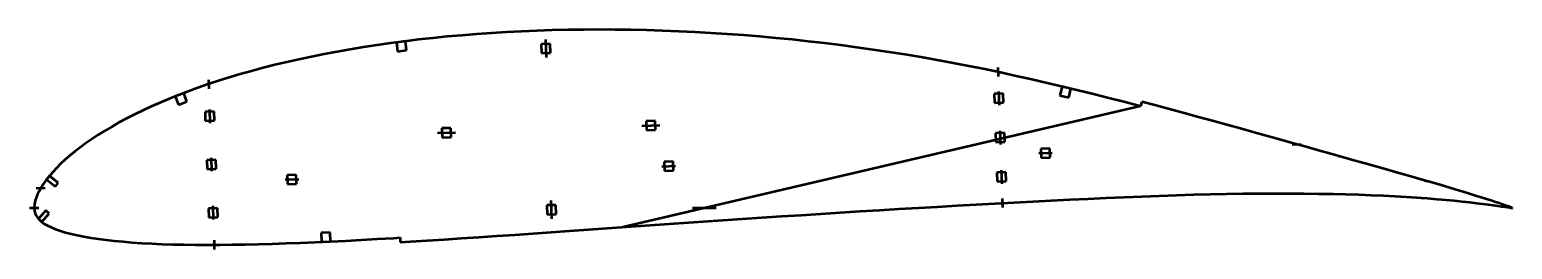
# Model space of a CAD drawing. Header units: metres. Extents: x -230 to 427, y -18 to 79.
import ezdxf

# ---------------------------------------------------------------- set-up
doc = ezdxf.new("R2010")
doc.units = ezdxf.units.M
for name, color, linetype, lineweight in [('FoilLayer', 1, 'Continuous', 50), ('StringerLayer', 1, 'Continuous', 50), ('SubLayer', 1, 'Continuous', 50)]:
    doc.layers.add(name, color=color, linetype=linetype, lineweight=lineweight)

msp = doc.modelspace()

# ---------------------------------------------------------------- linework, layer by layer
at = {"layer": 'FoilLayer'}
for p, q in [((15.43, 78.98), (8.51, 78.88)), ((22.4, 79.03), (15.43, 78.98)), ((29.39, 79), (22.4, 79.03)), ((36.42, 78.91), (29.39, 79)), ((43.48, 78.75), (36.42, 78.91)), ((-70.04, 73.02), (-76.13, 72.15)), ((-63.87, 73.83), (-70.04, 73.02)), ((-57.63, 74.59), (-63.87, 73.83)), ((-51.31, 75.3), (-57.63, 74.59)), ((-44.93, 75.93), (-51.31, 75.3)), ((-38.47, 76.5), (-44.93, 75.93)), ((-31.94, 77.02), (-38.47, 76.5)), ((-25.32, 77.49), (-31.94, 77.02)), ((-18.66, 77.89), (-25.32, 77.49)), ((-11.95, 78.24), (-18.66, 77.89)), ((-5.19, 78.51), (-11.95, 78.24)), ((1.64, 78.73), (-5.19, 78.51)), ((8.51, 78.88), (1.64, 78.73)), ((50.57, 78.53), (43.48, 78.75)), ((57.7, 78.26), (50.57, 78.53)), ((64.84, 77.92), (57.7, 78.26)), ((72, 77.52), (64.84, 77.92)), ((79.17, 77.06), (72, 77.52)), ((86.36, 76.53), (79.17, 77.06)), ((93.55, 75.94), (86.36, 76.53)), ((100.76, 75.29), (93.55, 75.94)), ((107.96, 74.59), (100.76, 75.29)), ((115.16, 73.83), (107.96, 74.59)), ((122.34, 73), (115.16, 73.83)), ((129.53, 72.1), (122.34, 73)), ((-110.7, 65.85), (-116.12, 64.63)), ((-105.17, 67.03), (-110.7, 65.85)), ((-99.55, 68.16), (-105.17, 67.03)), ((-93.82, 69.24), (-99.55, 68.16)), ((-88.02, 70.27), (-93.82, 69.24)), ((-82.12, 71.24), (-88.02, 70.27)), ((-76.13, 72.15), (-82.12, 71.24)), ((136.7, 71.15), (129.53, 72.1)), ((143.86, 70.14), (136.7, 71.15)), ((151.01, 69.07), (143.86, 70.14)), ((158.14, 67.95), (151.01, 69.07)), ((165.24, 66.76), (158.14, 67.95)), ((172.32, 65.51), (165.24, 66.76)), ((-136.71, 59.26), (-141.58, 57.81)), ((-131.71, 60.68), (-136.71, 59.26)), ((-126.62, 62.05), (-131.71, 60.68)), ((-121.42, 63.37), (-126.62, 62.05)), ((-116.12, 64.63), (-121.42, 63.37)), ((179.38, 64.21), (172.32, 65.51)), ((186.42, 62.85), (179.38, 64.21)), ((193.43, 61.44), (186.42, 62.85)), ((200.41, 59.99), (193.43, 61.44)), ((207.34, 58.48), (200.41, 59.99)), ((-155.49, 53.23), (-159.88, 51.62)), ((-150.97, 54.8), (-155.49, 53.23)), ((-146.34, 56.32), (-150.97, 54.8)), ((-141.58, 57.81), (-146.34, 56.32)), ((214.26, 56.92), (207.34, 58.48)), ((221.16, 55.32), (214.26, 56.92)), ((228.04, 53.68), (221.16, 55.32)), ((234.89, 52.04), (228.04, 53.68)), ((-172.35, 46.63), (-176.24, 44.92)), ((-168.33, 48.32), (-172.35, 46.63)), ((-164.17, 49.98), (-168.33, 48.32)), ((-159.88, 51.62), (-164.17, 49.98)), ((241.69, 50.38), (234.89, 52.04)), ((248.43, 48.7), (241.69, 50.38)), ((255.11, 46.99), (248.43, 48.7)), ((261.75, 45.28), (255.11, 46.99)), ((263, 47.02), (262.49, 45.08)), ((268.83, 45.49), (263, 47.02)), ((-187.15, 39.61), (-190.52, 37.82)), ((-183.64, 41.4), (-187.15, 39.61)), ((-180, 43.17), (-183.64, 41.4)), ((-176.24, 44.92), (-180, 43.17)), ((262.49, 45.08), (32.88, -8.52)), ((262.49, 45.08), (261.75, 45.28)), ((275.35, 43.76), (268.83, 45.49)), ((281.79, 42.03), (275.35, 43.76)), ((288.17, 40.29), (281.79, 42.03)), ((294.48, 38.56), (288.17, 40.29)), ((-196.83, 34.2), (-199.77, 32.36)), ((-193.75, 36), (-196.83, 34.2)), ((-190.52, 37.82), (-193.75, 36)), ((300.7, 36.85), (294.48, 38.56)), ((306.84, 35.16), (300.7, 36.85)), ((312.87, 33.49), (306.84, 35.16)), ((318.81, 31.83), (312.87, 33.49)), ((-207.78, 26.81), (-210.16, 24.97)), ((-205.25, 28.66), (-207.78, 26.81)), ((-202.57, 30.52), (-205.25, 28.66)), ((-199.77, 32.36), (-202.57, 30.52)), ((324.64, 30.19), (318.81, 31.83)), ((330.36, 28.59), (324.64, 30.19)), ((335.98, 27.02), (330.36, 28.59)), ((341.46, 25.48), (335.98, 27.02)), ((-214.47, 21.32), (-216.41, 19.49)), ((-212.39, 23.15), (-214.47, 21.32)), ((-210.16, 24.97), (-212.39, 23.15)), ((346.82, 23.97), (341.46, 25.48)), ((352.04, 22.49), (346.82, 23.97)), ((357.13, 21.05), (352.04, 22.49)), ((362.07, 19.66), (357.13, 21.05)), ((-221.37, 14.14), (-222.73, 12.41)), ((-219.86, 15.89), (-221.37, 14.14)), ((-218.21, 17.69), (-219.86, 15.89)), ((-216.41, 19.49), (-218.21, 17.69)), ((366.87, 18.31), (362.07, 19.66)), ((371.51, 17), (366.87, 18.31)), ((375.98, 15.72), (371.51, 17)), ((380.3, 14.5), (375.98, 15.72)), ((384.45, 13.31), (380.3, 14.5)), ((388.42, 12.18), (384.45, 13.31)), ((-225.89, 7.49), (-226.62, 6.02)), ((-224.99, 9.1), (-225.89, 7.49)), ((-223.94, 10.73), (-224.99, 9.1)), ((-222.73, 12.41), (-223.94, 10.73)), ((392.22, 11.09), (388.42, 12.18)), ((395.83, 10.04), (392.22, 11.09)), ((399.25, 9.03), (395.83, 10.04)), ((402.49, 8.06), (399.25, 9.03)), ((405.55, 7.13), (402.49, 8.06)), ((408.43, 6.25), (405.55, 7.13)), ((-228.12, 0.2), (-228.13, -0.12)), ((-227.97, 1.73), (-228.12, 0.2)), ((-227.67, 3.24), (-227.97, 1.73)), ((-227.25, 4.41), (-227.67, 3.24)), ((-226.62, 6.02), (-227.25, 4.41)), ((155.37, -0.47), (163.96, 0.03)), ((163.96, 0.03), (172.53, 0.53)), ((172.53, 0.53), (181.07, 1.03)), ((181.07, 1.03), (189.57, 1.49)), ((189.57, 1.49), (198, 1.94)), ((198, 1.94), (206.36, 2.39)), ((206.36, 2.39), (214.67, 2.84)), ((214.67, 2.84), (222.93, 3.27)), ((222.93, 3.27), (231.13, 3.66)), ((231.13, 3.66), (239.23, 4.04)), ((239.23, 4.04), (247.23, 4.41)), ((247.23, 4.41), (255.17, 4.77)), ((255.17, 4.77), (263.03, 5.1)), ((263.03, 5.1), (270.79, 5.39)), ((270.79, 5.39), (278.43, 5.63)), ((278.43, 5.63), (285.96, 5.87)), ((285.96, 5.87), (293.38, 6.08)), ((293.38, 6.08), (300.68, 6.23)), ((300.68, 6.23), (307.84, 6.33)), ((307.84, 6.33), (314.84, 6.39)), ((314.84, 6.39), (321.69, 6.44)), ((321.69, 6.44), (328.4, 6.44)), ((328.4, 6.44), (334.94, 6.4)), ((334.94, 6.4), (341.3, 6.31)), ((341.3, 6.31), (347.46, 6.2)), ((347.46, 6.2), (353.44, 6.06)), ((353.44, 6.06), (359.24, 5.89)), ((359.24, 5.89), (364.84, 5.68)), ((364.84, 5.68), (370.22, 5.44)), ((370.22, 5.44), (375.38, 5.19)), ((375.38, 5.19), (380.34, 4.91)), ((380.34, 4.91), (385.08, 4.61)), ((385.08, 4.61), (389.57, 4.27)), ((389.57, 4.27), (393.83, 3.92)), ((393.83, 3.92), (397.83, 3.57)), ((397.83, 3.57), (401.61, 3.22)), ((401.61, 3.22), (405.13, 2.87)), ((405.13, 2.87), (408.41, 2.51)), ((408.41, 2.51), (411.42, 2.15)), ((411.1, 5.42), (408.43, 6.25)), ((413.59, 4.64), (411.1, 5.42)), ((411.42, 2.15), (414.17, 1.8)), ((415.87, 3.91), (413.59, 4.64)), ((414.17, 1.8), (416.66, 1.47)), ((417.97, 3.23), (415.87, 3.91)), ((416.66, 1.47), (418.89, 1.17)), ((419.86, 2.6), (417.97, 3.23)), ((418.89, 1.17), (420.86, 0.89)), ((421.56, 2.03), (419.86, 2.6)), ((420.86, 0.89), (422.56, 0.65)), ((423.04, 1.53), (421.56, 2.03)), ((422.56, 0.65), (424.02, 0.44)), ((424.32, 1.09), (423.04, 1.53)), ((424.02, 0.44), (425.21, 0.26)), ((425.39, 0.72), (424.32, 1.09)), ((425.21, 0.26), (426.15, 0.12)), ((426.24, 0.43), (425.39, 0.72)), ((426.15, 0.12), (426.82, 0.01)), ((426.86, 0.21), (426.24, 0.43)), ((426.82, 0.01), (427.23, -0.05)), ((427.24, 0.08), (426.86, 0.21)), ((427.37, 0.03), (427.24, 0.08)), ((427.37, -0.07), (427.37, 0.03)), ((-228.13, -0.12), (-228.01, -1.47)), ((-228.01, -1.47), (-227.72, -2.44)), ((-227.72, -2.44), (-227.28, -3.37)), ((-227.28, -3.37), (-226.63, -4.32)), ((-226.63, -4.32), (-225.83, -5.25)), ((-225.83, -5.25), (-224.82, -6.15)), ((-224.82, -6.15), (-223.64, -7.01)), ((59.98, -6.61), (68.59, -6.04)), ((68.59, -6.04), (77.21, -5.45)), ((77.21, -5.45), (85.86, -4.86)), ((85.86, -4.86), (94.55, -4.27)), ((94.55, -4.27), (103.26, -3.7)), ((103.26, -3.7), (111.97, -3.15)), ((111.97, -3.15), (120.66, -2.6)), ((120.66, -2.6), (129.35, -2.04)), ((129.35, -2.04), (138.04, -1.5)), ((138.04, -1.5), (146.72, -0.98)), ((146.72, -0.98), (155.37, -0.47)), ((427.23, -0.05), (427.37, -0.07)), ((-223.64, -7.01), (-222.24, -7.83)), ((-222.24, -7.83), (-220.57, -8.61)), ((-220.57, -8.61), (-218.66, -9.38)), ((-218.66, -9.38), (-216.52, -10.12)), ((-216.52, -10.12), (-214.22, -10.84)), ((-214.22, -10.84), (-211.74, -11.51)), ((-211.74, -11.51), (-209.04, -12.11)), ((-209.04, -12.11), (-206.12, -12.69)), ((-206.12, -12.69), (-202.99, -13.23)), ((-38.67, -13.47), (-30.9, -12.94)), ((-30.9, -12.94), (-23.01, -12.41)), ((-23.01, -12.41), (-15.04, -11.88)), ((-15.04, -11.88), (-7, -11.32)), ((-7, -11.32), (1.12, -10.74)), ((1.12, -10.74), (9.34, -10.16)), ((9.34, -10.16), (17.64, -9.57)), ((17.64, -9.57), (26.01, -9)), ((26.01, -9), (34.41, -8.42)), ((34.41, -8.42), (42.87, -7.81)), ((42.87, -7.81), (51.4, -7.21)), ((51.4, -7.21), (59.98, -6.61)), ((-202.99, -13.23), (-199.7, -13.74)), ((-199.7, -13.74), (-196.24, -14.2)), ((-196.24, -14.2), (-192.58, -14.6)), ((-192.58, -14.6), (-188.7, -14.95)), ((-188.7, -14.95), (-184.63, -15.28)), ((-184.63, -15.28), (-180.39, -15.58)), ((-180.39, -15.58), (-176.01, -15.83)), ((-176.01, -15.83), (-171.44, -16.02)), ((-171.44, -16.02), (-166.69, -16.17)), ((-166.69, -16.17), (-161.74, -16.27)), ((-161.74, -16.27), (-156.63, -16.35)), ((-156.63, -16.35), (-151.37, -16.38)), ((-151.37, -16.38), (-145.96, -16.36)), ((-145.96, -16.36), (-140.36, -16.29)), ((-140.36, -16.29), (-134.58, -16.19)), ((-134.58, -16.19), (-128.64, -16.06)), ((-128.64, -16.06), (-122.58, -15.91)), ((-122.58, -15.91), (-116.36, -15.7)), ((-116.36, -15.7), (-109.99, -15.45)), ((-109.99, -15.45), (-103.45, -15.16)), ((-103.45, -15.16), (-96.76, -14.86)), ((-96.76, -14.86), (-89.96, -14.54)), ((-89.96, -14.54), (-83.04, -14.18)), ((-83.04, -14.18), (-75.98, -13.78)), ((-75.98, -13.78), (-68.77, -13.35)), ((-68.77, -13.35), (-65.87, -13.18)), ((-65.87, -13.18), (-65.75, -15.18)), ((-65.75, -15.18), (-61.31, -14.91)), ((-61.31, -14.91), (-53.86, -14.47)), ((-53.86, -14.47), (-46.32, -13.99)), ((-46.32, -13.99), (-38.67, -13.47))]:
    msp.add_line(p, q, dxfattribs=at)
at = {"layer": 'StringerLayer'}
for p, q in [((-63.51, 73.88), (-67.47, 73.35)), ((-67.47, 73.35), (-66.95, 69.39)), ((-62.98, 69.91), (-63.51, 73.88)), ((-66.95, 69.39), (-62.98, 69.91)), ((227.71, 53.76), (226.78, 49.87)), ((231.6, 52.83), (227.71, 53.76)), ((230.67, 48.94), (231.6, 52.83)), ((-161.79, 50.89), (-165.53, 49.46)), ((-165.53, 49.46), (-164.1, 45.73)), ((-164.1, 45.73), (-160.36, 47.16)), ((-160.36, 47.16), (-161.79, 50.89)), ((226.78, 49.87), (230.67, 48.94)), ((-221.36, 14.15), (-222.59, 12.58)), ((-217.43, 11.07), (-221.36, 14.15)), ((-222.59, 12.58), (-218.66, 9.49)), ((-218.66, 9.49), (-217.43, 11.07)), ((-222.94, -1.13), (-226.26, -4.87)), ((-226.26, -4.87), (-224.76, -6.19)), ((-224.76, -6.19), (-221.44, -2.45)), ((-221.44, -2.45), (-222.94, -1.13)), ((-96.89, -10.86), (-100.89, -11.04)), ((-100.89, -11.04), (-100.71, -15.04)), ((-96.72, -14.86), (-96.89, -10.86)), ((-100.71, -15.04), (-96.72, -14.86))]:
    msp.add_line(p, q, dxfattribs=at)
at = {"layer": 'SubLayer'}
for p, q in [((0.68, 72.71), (-3.32, 72.57)), ((-3.32, 72.57), (-3.18, 68.58)), ((-1.39, 74.64), (-1.11, 66.65)), ((0.82, 68.71), (0.68, 72.71)), ((-3.18, 68.58), (0.82, 68.71)), ((199.17, 62.24), (199.31, 58.24)), ((-150.86, 56.85), (-150.72, 52.86)), ((201.57, 50.68), (197.58, 50.54)), ((197.58, 50.54), (197.72, 46.54)), ((197.72, 46.54), (201.71, 46.68)), ((199.54, 51.61), (199.75, 45.61)), ((201.71, 46.68), (201.57, 50.68)), ((-148.36, 42.68), (-152.36, 42.54)), ((-152.36, 42.54), (-152.22, 38.54)), ((-150.39, 43.61), (-150.19, 37.61)), ((-148.22, 38.68), (-148.36, 42.68)), ((-152.22, 38.54), (-148.22, 38.68)), ((-49.28, 33.21), (-41.29, 33.49)), ((-43.36, 35.42), (-47.35, 35.28)), ((-47.35, 35.28), (-47.21, 31.28)), ((-43.22, 31.42), (-43.36, 35.42)), ((41.29, 36.37), (49.28, 36.65)), ((47.21, 38.58), (43.22, 38.44)), ((43.22, 38.44), (43.36, 34.44)), ((43.36, 34.44), (47.35, 34.58)), ((47.35, 34.58), (47.21, 38.58)), ((202.18, 33.24), (198.18, 33.1)), ((198.18, 33.1), (198.32, 29.11)), ((200.15, 34.17), (200.36, 28.18)), ((202.32, 29.25), (202.18, 33.24)), ((-47.21, 31.28), (-43.22, 31.42)), ((198.32, 29.11), (202.32, 29.25)), ((222.27, 26.39), (218.27, 26.25)), ((222.4, 22.39), (222.27, 26.39)), ((329.72, 28.14), (333.71, 28.28)), ((-147.61, 21.31), (-151.61, 21.17)), ((-151.61, 21.17), (-151.47, 17.17)), ((-149.65, 22.24), (-149.44, 16.24)), ((-147.48, 17.31), (-147.61, 21.31)), ((55.2, 20.56), (51.2, 20.42)), ((51.2, 20.42), (51.34, 16.42)), ((55.34, 16.56), (55.2, 20.56)), ((217.34, 24.22), (223.33, 24.43)), ((218.27, 26.25), (218.41, 22.25)), ((218.41, 22.25), (222.4, 22.39)), ((350.57, 22.39), (350.86, 23.35)), ((-151.47, 17.17), (-147.48, 17.31)), ((-111.87, 14.72), (-115.87, 14.58)), ((-115.87, 14.58), (-115.73, 10.58)), ((-111.73, 10.72), (-111.87, 14.72)), ((50.27, 18.38), (56.27, 18.59)), ((51.34, 16.42), (55.34, 16.56)), ((202.79, 15.81), (198.79, 15.67)), ((198.79, 15.67), (198.93, 11.67)), ((200.76, 16.74), (200.97, 10.74)), ((202.93, 11.81), (202.79, 15.81)), ((-227.18, 8.69), (-223.18, 8.83)), ((-116.8, 12.55), (-110.8, 12.76)), ((-115.73, 10.58), (-111.73, 10.72)), ((198.93, 11.67), (202.93, 11.81)), ((347.58, 5.7), (347.65, 6.7)), ((389.06, 11.48), (389.35, 12.44)), ((408.23, 5.79), (408.54, 6.74)), ((-230.12, 0), (-226.12, 0)), ((-148.9, 0.87), (-148.69, -5.13)), ((3.18, 1.28), (-0.82, 1.14)), ((-0.82, 1.14), (-0.68, -2.86)), ((1.39, -4.79), (1.11, 3.21)), ((3.32, -2.72), (3.18, 1.28)), ((63.75, 0), (74.32, 0)), ((201.2, 4.11), (201.34, 0.12)), ((387.56, 3.92), (387.67, 4.91)), ((407.48, 2.1), (407.61, 3.1)), ((-146.87, -0.06), (-150.87, -0.2)), ((-150.87, -0.2), (-150.73, -4.2)), ((-150.73, -4.2), (-146.73, -4.06)), ((-146.73, -4.06), (-146.87, -0.06)), ((-0.68, -2.86), (3.32, -2.72)), ((-148.37, -14.37), (-148.23, -18.37))]:
    msp.add_line(p, q, dxfattribs=at)

doc.saveas('drawing.dxf')
